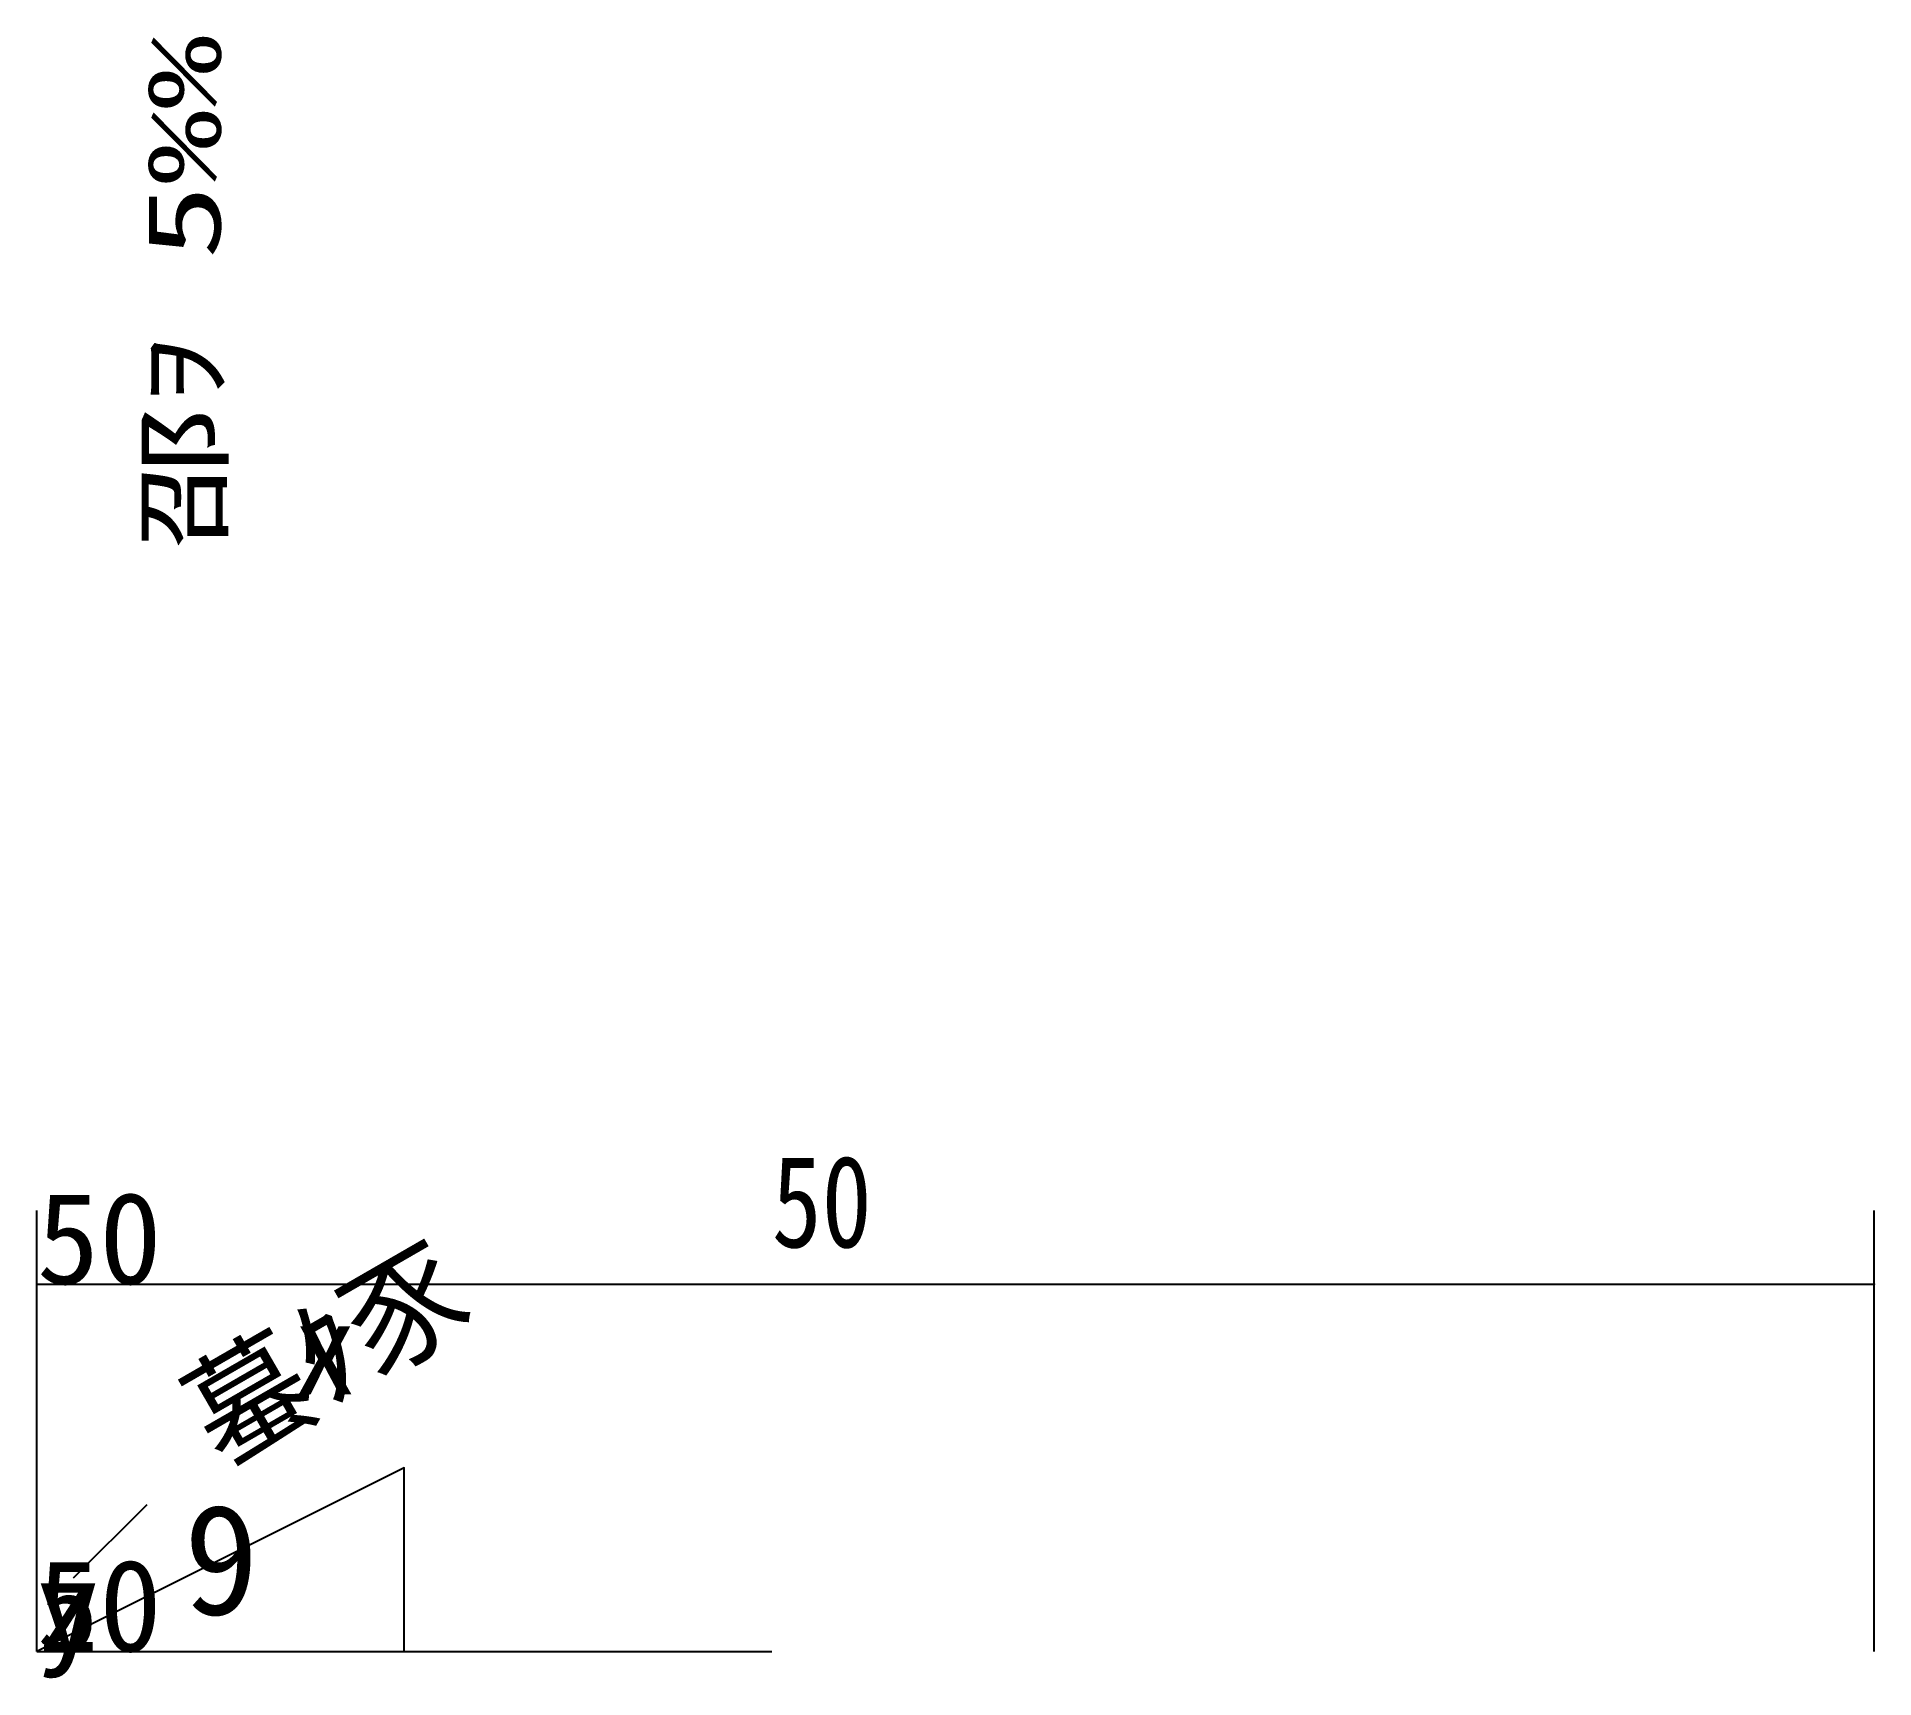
# Model space of a CAD drawing. Extents: x 0 to 50, y -0.7 to 44.
import ezdxf

# ---------------------------------------------------------------- set-up
doc = ezdxf.new("R2010")
doc.units = 0
doc.linetypes.add('DASHED', pattern=[0])
doc.layers.get('0').update_dxf_attribs({"linetype": 'CONTINUOUS'})
doc.layers.add('蟇ｸ豕', color=7, linetype='CONTINUOUS')
doc.styles.add('ｼｭｼｳ 繧ｴ繧ｷ繝繧ｯ', font='msgothic.ttc')

msp = doc.modelspace()

# ---------------------------------------------------------------- linework, layer by layer
at = {"color": 3}
for p, q in [((0, 0), (0, 12)), ((50, 0), (50, 12)), ((0, 10), (50, 10))]:
    msp.add_line(p, q, dxfattribs=at)
for p, q in [((0, 0), (0, 12)), ((50, 0), (50, 12)), ((0, 10), (50, 10)), ((1, 2), (3, 4)), ((0, 0), (20, 0)), ((0, 0), (9, 0))]:
    msp.add_line(p, q)
msp.add_lwpolyline([(0, 0), (10, 0), (10, 5)], close=True)
for p in [(0, 10), (50, 10)]:
    msp.add_point(p, dxfattribs=at)
for p in [(0, 10), (50, 10)]:
    msp.add_point(p)
at = {"layer": '蟇ｸ豕', "color": 5, "linetype": 'DASHED'}
for p, q in [((0, 0), (0, 12)), ((50, 0), (50, 12)), ((0, 10), (50, 10))]:
    msp.add_line(p, q, dxfattribs=at)
for p in [(0, 10), (50, 10)]:
    msp.add_point(p, dxfattribs=at)

# ---------------------------------------------------------------- texts
at = {"color": 3, "width": 1.5}
msp.add_text('邵ｦ 5%%%%%%', height=2, rotation=90, dxfattribs=at).set_placement((5, 30))
for s, height, p in [('50', 2.5, (0, 10)), ('x', 2.5, (7, 7)), ('9', 3, (4, 1)), ('50', 2.5, (0, 0)), ('y', 2.5, (0, 0)), ('z', 2.5, (0, 0))]:
    msp.add_text(s, height=height).set_placement(p)
msp.add_text('蟇ｸ豕', height=2.5, rotation=30).set_placement((5, 5))
at = {"layer": '蟇ｸ豕', "color": 5, "linetype": 'DASHED', "style": 'ｼｭｼｳ 繧ｴ繧ｷ繝繧ｯ', "width": 0.8}
msp.add_text('50', height=2.5, dxfattribs=at).set_placement((20, 11))

doc.saveas('drawing.dxf')
